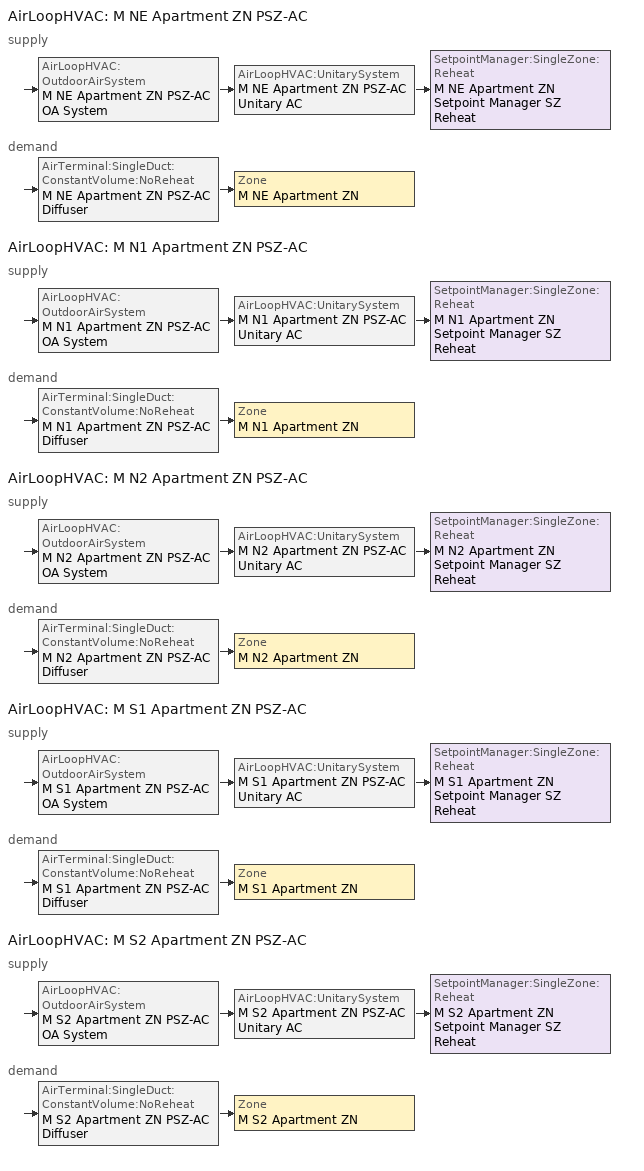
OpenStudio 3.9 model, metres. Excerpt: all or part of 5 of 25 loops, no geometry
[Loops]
AirLoopHVAC 'M NE Apartment ZN PSZ-AC'
 supply: AirLoopHVAC:OutdoorAirSystem 'M NE Apartment ZN PSZ-AC OA System' > AirLoopHVAC:UnitarySystem 'M NE Apartment ZN PSZ-AC Unitary AC' > SetpointManager:SingleZone:Reheat 'M NE Apartment ZN Setpoint Manager SZ Reheat'
 demand: AirTerminal:SingleDuct:ConstantVolume:NoReheat 'M NE Apartment ZN PSZ-AC Diffuser' > Zone 'M NE Apartment ZN'
AirLoopHVAC 'M N1 Apartment ZN PSZ-AC'
 supply: AirLoopHVAC:OutdoorAirSystem 'M N1 Apartment ZN PSZ-AC OA System' > AirLoopHVAC:UnitarySystem 'M N1 Apartment ZN PSZ-AC Unitary AC' > SetpointManager:SingleZone:Reheat 'M N1 Apartment ZN Setpoint Manager SZ Reheat'
 demand: AirTerminal:SingleDuct:ConstantVolume:NoReheat 'M N1 Apartment ZN PSZ-AC Diffuser' > Zone 'M N1 Apartment ZN'
AirLoopHVAC 'M N2 Apartment ZN PSZ-AC'
 supply: AirLoopHVAC:OutdoorAirSystem 'M N2 Apartment ZN PSZ-AC OA System' > AirLoopHVAC:UnitarySystem 'M N2 Apartment ZN PSZ-AC Unitary AC' > SetpointManager:SingleZone:Reheat 'M N2 Apartment ZN Setpoint Manager SZ Reheat'
 demand: AirTerminal:SingleDuct:ConstantVolume:NoReheat 'M N2 Apartment ZN PSZ-AC Diffuser' > Zone 'M N2 Apartment ZN'
AirLoopHVAC 'M S1 Apartment ZN PSZ-AC'
 supply: AirLoopHVAC:OutdoorAirSystem 'M S1 Apartment ZN PSZ-AC OA System' > AirLoopHVAC:UnitarySystem 'M S1 Apartment ZN PSZ-AC Unitary AC' > SetpointManager:SingleZone:Reheat 'M S1 Apartment ZN Setpoint Manager SZ Reheat'
 demand: AirTerminal:SingleDuct:ConstantVolume:NoReheat 'M S1 Apartment ZN PSZ-AC Diffuser' > Zone 'M S1 Apartment ZN'
AirLoopHVAC 'M S2 Apartment ZN PSZ-AC'
 supply: AirLoopHVAC:OutdoorAirSystem 'M S2 Apartment ZN PSZ-AC OA System' > AirLoopHVAC:UnitarySystem 'M S2 Apartment ZN PSZ-AC Unitary AC' > SetpointManager:SingleZone:Reheat 'M S2 Apartment ZN Setpoint Manager SZ Reheat'
 demand: AirTerminal:SingleDuct:ConstantVolume:NoReheat 'M S2 Apartment ZN PSZ-AC Diffuser' > Zone 'M S2 Apartment ZN'
[Sizing:Zone] Zone Cooling Design Supply Air Temperature Input Method=SupplyAirTemperature; Zone Cooling Design Supply Air Temperature {C}=12.7778; Zone Cooling Design Supply Air Temperature Difference {deltaC}=11.11; Zone Heating Design Supply Air Temperature Input Method=SupplyAirTemperature; Zone Heating Design Supply Air Temperature {C}=50; Zone Heating Design Supply Air Temperature Difference {deltaC}=11.11; Zone Cooling Design Supply Air Humidity Ratio {kg-H2O/kg-air}=0.0085; Zone Heating Design Supply Air Humidity Ratio {kg-H2O/kg-air}=0.008; Cooling Design Air Flow Method=DesignDay; Heating Design Air Flow Method=DesignDay; Heating Maximum Air Flow Fraction=1; Account for Dedicated Outdoor Air System=No; Dedicated Outdoor Air System Control Strategy=NeutralSupplyAir; Dedicated Outdoor Air Low Setpoint Temperature for Design {C}=autosize; Dedicated Outdoor Air High Setpoint Temperature for Design {C}=autosize; Zone Load Sizing Method=Sensible Load Only No Latent Load; Zone Latent Cooling Design Supply Air Humidity Ratio Input Method=HumidityRatioDifference; Zone Cooling Design Supply Air Humidity Ratio Difference {kgWater/kgDryAir}=0.005; Zone Latent Heating Design Supply Air Humidity Ratio Input Method=HumidityRatioDifference; Zone Humidification Design Supply Air Humidity Ratio Difference {kgWater/kgDryAir}=0.005; Sizing Option=Coincident
M N1 Apartment ZN; M N2 Apartment ZN; M NE Apartment ZN; M S1 Apartment ZN; M S2 Apartment ZN
[Zone equipment]
M N1 Apartment ZN: M N1 Apartment ZN PSZ-AC Diffuser, M N1 Apartment ZN Unit Ventilator
M N2 Apartment ZN: M N2 Apartment ZN PSZ-AC Diffuser, M N2 Apartment ZN Unit Ventilator
M NE Apartment ZN: M NE Apartment ZN PSZ-AC Diffuser, M NE Apartment ZN Unit Ventilator
M S1 Apartment ZN: M S1 Apartment ZN PSZ-AC Diffuser, M S1 Apartment ZN Unit Ventilator
M S2 Apartment ZN: M S2 Apartment ZN PSZ-AC Diffuser, M S2 Apartment ZN Unit Ventilator
[AirLoopHVAC] Availability Schedule=ApartmentMidRise All On; Design Supply Air Flow Rate {m3/s}=autosize; Design Return Air Flow Fraction of Supply Air Flow=1
M NE Apartment ZN PSZ-AC; M N1 Apartment ZN PSZ-AC; M N2 Apartment ZN PSZ-AC; M S1 Apartment ZN PSZ-AC; M S2 Apartment ZN PSZ-AC
[Sizing:System] Type of Load to Size On=Sensible; Design Outdoor Air Flow Rate {m3/s}=Autosize; Central Heating Maximum System Air Flow Ratio=1; Preheat Design Temperature {C}=7.22222; Preheat Design Humidity Ratio {kg-H2O/kg-Air}=0.008; Precool Design Temperature {C}=12.7778; Precool Design Humidity Ratio {kg-H2O/kg-Air}=0.008; Central Cooling Design Supply Air Temperature {C}=12.7778; Central Heating Design Supply Air Temperature {C}=50; Sizing Option=Coincident; 100% Outdoor Air in Cooling=No; 100% Outdoor Air in Heating=No; Central Cooling Design Supply Air Humidity Ratio {kg-H2O/kg-Air}=0.0085; Central Heating Design Supply Air Humidity Ratio {kg-H2O/kg-Air}=0.008; Cooling Design Air Flow Method=DesignDay; Heating Design Air Flow Method=DesignDay; System Outdoor Air Method=ZoneSum; Zone Maximum Outdoor Air Fraction=1; Cooling Supply Air Flow Rate Per Floor Area {m3/s-m2}=0.00996765; Cooling Fraction of Autosized Cooling Supply Air Flow Rate=1; Cooling Supply Air Flow Rate Per Unit Cooling Capacity {m3/s-W}=3.94755e-05; Heating Supply Air Flow Rate Per Floor Area {m3/s-m2}=0.00996765; Heating Fraction of Autosized Heating Supply Air Flow Rate=1; Heating Fraction of Autosized Cooling Supply Air Flow Rate=1; Heating Supply Air Flow Rate Per Unit Heating Capacity {m3/s-W}=3.15882e-05; Cooling Design Capacity Method=CoolingDesignCapacity; Cooling Design Capacity {W}=autosize; Cooling Design Capacity Per Floor Area {W/m2}=234.7; Fraction of Autosized Cooling Design Capacity=1; Heating Design Capacity Method=HeatingDesignCapacity; Heating Design Capacity {W}=autosize; Heating Design Capacity Per Floor Area {W/m2}=157; Fraction of Autosized Heating Design Capacity=1; Central Cooling Capacity Control Method=OnOff; Occupant Diversity=autosize
M NE Apartment ZN PSZ-AC; M N1 Apartment ZN PSZ-AC; M N2 Apartment ZN PSZ-AC; M S1 Apartment ZN PSZ-AC; M S2 Apartment ZN PSZ-AC
[SetpointManager:SingleZone:Reheat] Minimum Supply Air Temperature {C}=12.7778; Maximum Supply Air Temperature {C}=50
Name | Control Zone | Setpoint Node or NodeList
M NE Apartment ZN Setpoint Manager SZ Reheat | M NE Apartment ZN | M NE Apartment ZN PSZ-AC Supply Outlet Node
M N1 Apartment ZN Setpoint Manager SZ Reheat | M N1 Apartment ZN | M N1 Apartment ZN PSZ-AC Supply Outlet Node
M N2 Apartment ZN Setpoint Manager SZ Reheat | M N2 Apartment ZN | M N2 Apartment ZN PSZ-AC Supply Outlet Node
M S1 Apartment ZN Setpoint Manager SZ Reheat | M S1 Apartment ZN | M S1 Apartment ZN PSZ-AC Supply Outlet Node
M S2 Apartment ZN Setpoint Manager SZ Reheat | M S2 Apartment ZN | M S2 Apartment ZN PSZ-AC Supply Outlet Node
[Coil:Heating:Gas] Availability Schedule=Always On Discrete; Gas Burner Efficiency=0.8; Nominal Capacity {W}=AutoSize; On Cycle Parasitic Electric Load {W}=0; Off Cycle Parasitic Gas Load {W}=0
M NE Apartment ZN PSZ-AC Gas Htg Coil 44kBtu/hr 0.8 Thermal Eff; M NE Apartment ZN PSZ-AC Gas Backup Htg Coil 44kBtu/hr 0.8 Thermal Eff; M N1 Apartment ZN PSZ-AC Gas Htg Coil 34kBtu/hr 0.8 Thermal Eff; M N1 Apartment ZN PSZ-AC Gas Backup Htg Coil 34kBtu/hr 0.8 Thermal Eff; M N2 Apartment ZN PSZ-AC Gas Htg Coil 34kBtu/hr 0.8 Thermal Eff; M N2 Apartment ZN PSZ-AC Gas Backup Htg Coil 34kBtu/hr 0.8 Thermal Eff; M S1 Apartment ZN PSZ-AC Gas Htg Coil 39kBtu/hr 0.8 Thermal Eff; M S1 Apartment ZN PSZ-AC Gas Backup Htg Coil 39kBtu/hr 0.8 Thermal Eff; M S2 Apartment ZN PSZ-AC Gas Htg Coil 39kBtu/hr 0.8 Thermal Eff; M S2 Apartment ZN PSZ-AC Gas Backup Htg Coil 39kBtu/hr 0.8 Thermal Eff
[Coil:Cooling:DX:SingleSpeed] Availability Schedule=Always On Discrete; Rated Total Cooling Capacity {W}=autosize; Rated Sensible Heat Ratio=autosize; Rated COP {W/W}=3.4608; Rated Air Flow Rate {m3/s}=autosize; Rated Evaporator Fan Power Per Volume Flow Rate 2017 {W/(m3/s)}=773.3; Rated Evaporator Fan Power Per Volume Flow Rate 2023 {W/(m3/s)}=934.4; Total Cooling Capacity Function of Temperature Curve=CoilClgDXQRatio_fTwbToadbSI; Total Cooling Capacity Function of Flow Fraction Curve=CoilClgDXSnglQRatio_fCFMRatio; Energy Input Ratio Function of Temperature Curve=CoilClgDXEIRRatio_fTwbToadbSI; Energy Input Ratio Function of Flow Fraction Curve=CoilClgDXSnglEIRRatio_fCFMRatio; Part Load Fraction Correlation Curve=CoilClgDXEIRRatio_fQFrac; Minimum Outdoor Dry-Bulb Temperature for Compressor Operation {C}=-25; Nominal Time for Condensate Removal to Begin {s}=0; Ratio of Initial Moisture Evaporation Rate and Steady State Latent Capacity=0; Maximum Cycling Rate {cycles/hr}=0; Latent Capacity Time Constant {s}=0; Condenser Type=AirCooled; Evaporative Condenser Effectiveness=0.9; Evaporative Condenser Air Flow Rate {m3/s}=autosize; Evaporative Condenser Pump Rated Power Consumption {W}=autosize; Crankcase Heater Capacity {W}=0; Maximum Outdoor Dry-Bulb Temperature for Crankcase Heater Operation {C}=10; Basin Heater Capacity {W/K}=0; Basin Heater Setpoint Temperature {C}=2
M NE Apartment ZN PSZ-AC 1spd DX AC Clg Coil 22kBtu/hr 12SEER; M N1 Apartment ZN PSZ-AC 1spd DX AC Clg Coil 17kBtu/hr 12SEER; M N2 Apartment ZN PSZ-AC 1spd DX AC Clg Coil 17kBtu/hr 12SEER; M S1 Apartment ZN PSZ-AC 1spd DX AC Clg Coil 20kBtu/hr 12SEER; M S2 Apartment ZN PSZ-AC 1spd DX AC Clg Coil 20kBtu/hr 12SEER
[Fan:OnOff] Availability Schedule=Always On Discrete; Maximum Flow Rate {m3/s}=autosize; Motor In Airstream Fraction=1
Name | Fan Total Efficiency | Pressure Rise {Pa} | Motor Efficiency | Fan Power Ratio Function of Speed Ratio Curve | Fan Efficiency Ratio Function of Speed Ratio Curve
M NE Apartment ZN PSZ-AC Fan | 0.53625 | 622.722 | 0.825 | Fan On Off Power Curve 10 | Fan On Off Efficiency Curve 10
M N1 Apartment ZN PSZ-AC Fan | 0.53625 | 622.722 | 0.825 | Fan On Off Power Curve 11 | Fan On Off Efficiency Curve 11
M N2 Apartment ZN PSZ-AC Fan | 0.53625 | 622.722 | 0.825 | Fan On Off Power Curve 12 | Fan On Off Efficiency Curve 12
M S1 Apartment ZN PSZ-AC Fan | 0.53625 | 622.722 | 0.825 | Fan On Off Power Curve 13 | Fan On Off Efficiency Curve 13
M S2 Apartment ZN PSZ-AC Fan | 0.53625 | 622.722 | 0.825 | Fan On Off Power Curve 14 | Fan On Off Efficiency Curve 14
M S2 Apartment ZN Ventilator Supply Fan | 0.303158 | 233.6875 | 0.48 | Fan On Off Power Curve 27 | Fan On Off Efficiency Curve 27
M S1 Apartment ZN Ventilator Supply Fan | 0.303158 | 233.6875 | 0.48 | Fan On Off Power Curve 29 | Fan On Off Efficiency Curve 29
M NE Apartment ZN Ventilator Supply Fan | 0.303158 | 233.6875 | 0.48 | Fan On Off Power Curve 33 | Fan On Off Efficiency Curve 33
M N1 Apartment ZN Ventilator Supply Fan | 0.303158 | 233.6875 | 0.48 | Fan On Off Power Curve 42 | Fan On Off Efficiency Curve 42
M N2 Apartment ZN Ventilator Supply Fan | 0.303158 | 233.6875 | 0.48 | Fan On Off Power Curve 46 | Fan On Off Efficiency Curve 46
[AirLoopHVAC:UnitarySystem] Control Type=Load; Dehumidification Control Type=None; Availability Schedule=ApartmentMidRise All On; Fan Placement=DrawThrough; Supply Air Fan Operating Mode Schedule=Always Off Discrete; DX Heating Coil Sizing Ratio=1; Use DOAS DX Cooling Coil=No; DOAS DX Cooling Coil Leaving Minimum Air Temperature {C}=2; Latent Load Control=SensibleOnlyLoadControl; Supply Air Flow Rate Method During Cooling Operation=SupplyAirFlowRate; Supply Air Flow Rate During Cooling Operation {m3/s}=Autosize; Supply Air Flow Rate Method During Heating Operation=SupplyAirFlowRate; Supply Air Flow Rate During Heating Operation {m3/s}=Autosize; Supply Air Flow Rate Method When No Cooling or Heating is Required=None; No Load Supply Air Flow Rate Control Set To Low Speed=Yes; Maximum Supply Air Temperature {C}=80; Maximum Outdoor Dry-Bulb Temperature for Supplemental Heater Operation {C}=21; Ancilliary On-Cycle Electric Power {W}=0; Ancilliary Off-Cycle Electric Power {W}=0
Name | Controlling Zone or Thermostat Location | Supply Fan | Heating Coil | Cooling Coil | Supplemental Heating Coil
M NE Apartment ZN PSZ-AC Unitary AC | M NE Apartment ZN | M NE Apartment ZN PSZ-AC Fan | M NE Apartment ZN PSZ-AC Gas Htg Coil 44kBtu/hr 0.8 Thermal Eff | M NE Apartment ZN PSZ-AC 1spd DX AC Clg Coil 22kBtu/hr 12SEER | M NE Apartment ZN PSZ-AC Gas Backup Htg Coil 44kBtu/hr 0.8 Thermal Eff
M N1 Apartment ZN PSZ-AC Unitary AC | M N1 Apartment ZN | M N1 Apartment ZN PSZ-AC Fan | M N1 Apartment ZN PSZ-AC Gas Htg Coil 34kBtu/hr 0.8 Thermal Eff | M N1 Apartment ZN PSZ-AC 1spd DX AC Clg Coil 17kBtu/hr 12SEER | M N1 Apartment ZN PSZ-AC Gas Backup Htg Coil 34kBtu/hr 0.8 Thermal Eff
M N2 Apartment ZN PSZ-AC Unitary AC | M N2 Apartment ZN | M N2 Apartment ZN PSZ-AC Fan | M N2 Apartment ZN PSZ-AC Gas Htg Coil 34kBtu/hr 0.8 Thermal Eff | M N2 Apartment ZN PSZ-AC 1spd DX AC Clg Coil 17kBtu/hr 12SEER | M N2 Apartment ZN PSZ-AC Gas Backup Htg Coil 34kBtu/hr 0.8 Thermal Eff
M S1 Apartment ZN PSZ-AC Unitary AC | M S1 Apartment ZN | M S1 Apartment ZN PSZ-AC Fan | M S1 Apartment ZN PSZ-AC Gas Htg Coil 39kBtu/hr 0.8 Thermal Eff | M S1 Apartment ZN PSZ-AC 1spd DX AC Clg Coil 20kBtu/hr 12SEER | M S1 Apartment ZN PSZ-AC Gas Backup Htg Coil 39kBtu/hr 0.8 Thermal Eff
M S2 Apartment ZN PSZ-AC Unitary AC | M S2 Apartment ZN | M S2 Apartment ZN PSZ-AC Fan | M S2 Apartment ZN PSZ-AC Gas Htg Coil 39kBtu/hr 0.8 Thermal Eff | M S2 Apartment ZN PSZ-AC 1spd DX AC Clg Coil 20kBtu/hr 12SEER | M S2 Apartment ZN PSZ-AC Gas Backup Htg Coil 39kBtu/hr 0.8 Thermal Eff
[Controller:OutdoorAir] Minimum Outdoor Air Flow Rate {m3/s}=autosize; Maximum Outdoor Air Flow Rate {m3/s}=Autosize; Economizer Control Type=NoEconomizer; Economizer Control Action Type=ModulateFlow; Economizer Maximum Limit Dry-Bulb Temperature {C}=28; Economizer Maximum Limit Enthalpy {J/kg}=64000; Lockout Type=LockoutWithCompressor; Minimum Limit Type=FixedMinimum; Minimum Outdoor Air Schedule=Always Off Discrete; High Humidity Control=No; High Humidity Outdoor Air Flow Ratio=1; Control High Indoor Humidity Based on Outdoor Humidity Ratio=Yes; Heat Recovery Bypass Control Type=BypassWhenWithinEconomizerLimits; Economizer Operation Staging=InterlockedWithMechanicalCooling
Name | Maximum Fraction of Outdoor Air Schedule | Controller Mechanical Ventilation
M NE Apartment ZN PSZ-AC OA System Controller | ems_M_NE_Apartment_ZN_PSZ_AC_maxOASch | Controller Mechanical Ventilation 11
M N1 Apartment ZN PSZ-AC OA System Controller | ems_M_N1_Apartment_ZN_PSZ_AC_maxOASch | Controller Mechanical Ventilation 12
M N2 Apartment ZN PSZ-AC OA System Controller | ems_M_N2_Apartment_ZN_PSZ_AC_maxOASch | Controller Mechanical Ventilation 13
M S1 Apartment ZN PSZ-AC OA System Controller | ems_M_S1_Apartment_ZN_PSZ_AC_maxOASch | Controller Mechanical Ventilation 14
M S2 Apartment ZN PSZ-AC OA System Controller | ems_M_S2_Apartment_ZN_PSZ_AC_maxOASch | Controller Mechanical Ventilation 15
[Controller:MechanicalVentilation] Availability Schedule=Always On Discrete
Controller Mechanical Ventilation 11; Controller Mechanical Ventilation 12; Controller Mechanical Ventilation 13; Controller Mechanical Ventilation 14; Controller Mechanical Ventilation 15
[AirLoopHVAC:OutdoorAirSystem]
Name | Controller
M NE Apartment ZN PSZ-AC OA System | M NE Apartment ZN PSZ-AC OA System Controller
M N1 Apartment ZN PSZ-AC OA System | M N1 Apartment ZN PSZ-AC OA System Controller
M N2 Apartment ZN PSZ-AC OA System | M N2 Apartment ZN PSZ-AC OA System Controller
M S1 Apartment ZN PSZ-AC OA System | M S1 Apartment ZN PSZ-AC OA System Controller
M S2 Apartment ZN PSZ-AC OA System | M S2 Apartment ZN PSZ-AC OA System Controller
[AirTerminal:SingleDuct:ConstantVolume:NoReheat] Availability Schedule=Always On Discrete; Maximum Air Flow Rate {m3/s}=AutoSize
M NE Apartment ZN PSZ-AC Diffuser; M N1 Apartment ZN PSZ-AC Diffuser; M N2 Apartment ZN PSZ-AC Diffuser; M S1 Apartment ZN PSZ-AC Diffuser; M S2 Apartment ZN PSZ-AC Diffuser
[ZoneHVAC:UnitVentilator] Availability Schedule=Always On Discrete; Maximum Supply Air Flow Rate {m3/s}=0.000294102; Outdoor Air Control Type=VariablePercent; Minimum Outdoor Air Flow Rate {m3/s}=autosize; Minimum Outdoor Air Schedule=Always Off Discrete; Maximum Outdoor Air Flow Rate {m3/s}=autosize; Maximum Outdoor Air Fraction or Temperature Schedule=Always On Discrete; Heating Convergence Tolerance=0.001; Cooling Convergence Tolerance=0.001
Name | Supply Air Fan
M S2 Apartment ZN Unit Ventilator | M S2 Apartment ZN Ventilator Supply Fan
M S1 Apartment ZN Unit Ventilator | M S1 Apartment ZN Ventilator Supply Fan
M NE Apartment ZN Unit Ventilator | M NE Apartment ZN Ventilator Supply Fan
M N1 Apartment ZN Unit Ventilator | M N1 Apartment ZN Ventilator Supply Fan
M N2 Apartment ZN Unit Ventilator | M N2 Apartment ZN Ventilator Supply Fan
[Schedule:Constant]
Name | Value
Always On Discrete | 1
Always Off Discrete | 0
[Schedule:Ruleset]
ApartmentMidRise All On: Default Day Schedule=ApartmentMidRise All On Default; Summer Design Day Schedule=ApartmentMidRise All On Summer Design Day; Winter Design Day Schedule=ApartmentMidRise All On Winter Design Day
ems_M_N1_Apartment_ZN_PSZ_AC_maxOASch: Default Day Schedule=ems_M_N1_Apartment_ZN_PSZ_AC_maxOASch_Default
ems_M_N2_Apartment_ZN_PSZ_AC_maxOASch: Default Day Schedule=ems_M_N2_Apartment_ZN_PSZ_AC_maxOASch_Default
ems_M_NE_Apartment_ZN_PSZ_AC_maxOASch: Default Day Schedule=ems_M_NE_Apartment_ZN_PSZ_AC_maxOASch_Default
ems_M_S1_Apartment_ZN_PSZ_AC_maxOASch: Default Day Schedule=ems_M_S1_Apartment_ZN_PSZ_AC_maxOASch_Default
ems_M_S2_Apartment_ZN_PSZ_AC_maxOASch: Default Day Schedule=ems_M_S2_Apartment_ZN_PSZ_AC_maxOASch_Default
[Schedule:Day]
ApartmentMidRise All On Default; ApartmentMidRise All On Winter Design Day; ApartmentMidRise All On Summer Design Day: No, 24, 0, 1
ems_M_N1_Apartment_ZN_PSZ_AC_maxOASch_Default; ems_M_N2_Apartment_ZN_PSZ_AC_maxOASch_Default; ems_M_NE_Apartment_ZN_PSZ_AC_maxOASch_Default; ems_M_S1_Apartment_ZN_PSZ_AC_maxOASch_Default; ems_M_S2_Apartment_ZN_PSZ_AC_maxOASch_Default: 24, 0, 0.7
[Curve:Exponent] Coefficient1 Constant=1; Coefficient2 Constant=0; Coefficient3 Constant=0; Minimum Value of x=0; Maximum Value of x=1
Fan On Off Power Curve 10; Fan On Off Power Curve 11; Fan On Off Power Curve 12; Fan On Off Power Curve 13; Fan On Off Power Curve 14; Fan On Off Power Curve 27; Fan On Off Power Curve 29; Fan On Off Power Curve 33; Fan On Off Power Curve 42; Fan On Off Power Curve 46
[Curve:Cubic] Maximum Value of x=1
Name | Coefficient1 Constant | Coefficient2 x | Coefficient3 x**2 | Coefficient4 x**3 | Minimum Value of x
Fan On Off Efficiency Curve 10; Fan On Off Efficiency Curve 11; Fan On Off Efficiency Curve 12; Fan On Off Efficiency Curve 13; Fan On Off Efficiency Curve 14; Fan On Off Efficiency Curve 27; Fan On Off Efficiency Curve 29; Fan On Off Efficiency Curve 33; Fan On Off Efficiency Curve 42; Fan On Off Efficiency Curve 46 | 1 | 0 | 0 | 0 | 0
CoilClgDXEIRRatio_fQFrac | 0 | 5.1091 | -8.5515 | 4.4744 | 0.7
[Curve:Biquadratic] Minimum Value of x=13.89; Maximum Value of x=25; Minimum Value of y=23.89; Maximum Value of y=46.11; Minimum Curve Output=0.77
Name | Coefficient1 Constant | Coefficient2 x | Coefficient3 x**2 | Coefficient4 y | Coefficient5 y**2 | Coefficient6 x*y | Maximum Curve Output
CoilClgDXQRatio_fTwbToadbSI | 0.86779 | 0.014245 | 0.000554 | -0.007569 | 3.2e-05 | -0.000191 | 1.29
CoilClgDXEIRRatio_fTwbToadbSI | 0.116709 | 0.028458 | -0.000411 | 0.021422 | 0.000162 | -0.00068 | 1.33
[Curve:Quadratic]
Name | Coefficient1 Constant | Coefficient2 x | Coefficient3 x**2 | Minimum Value of x | Maximum Value of x
CoilClgDXSnglQRatio_fCFMRatio | 0.8 | 0.2 | 0 | 0.5 | 1.5
CoilClgDXSnglEIRRatio_fCFMRatio | 1.156 | -0.1816 | 0.0256 | 0 | 1
